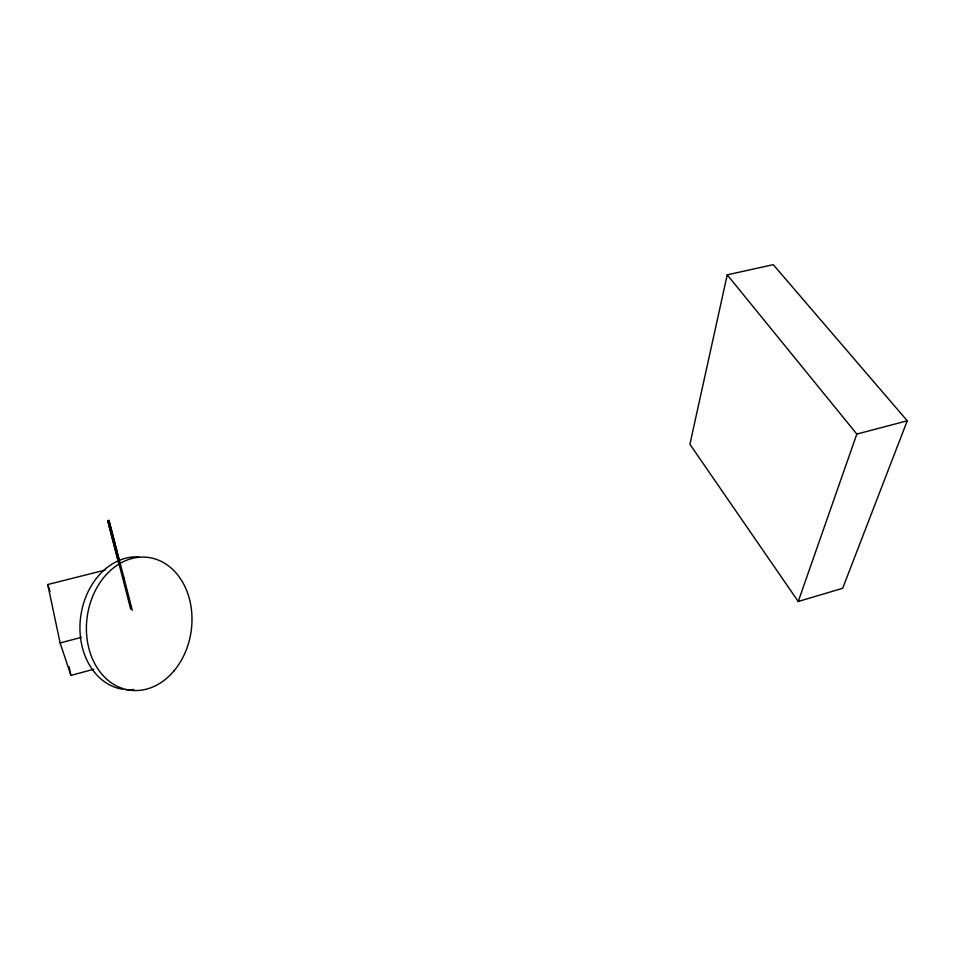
<?xml version="1.0" encoding="UTF-8"?>
<svg xmlns="http://www.w3.org/2000/svg" width="955" height="955" viewBox="0 0 955 955"><rect width="100%" height="100%" fill="white"/><g stroke="black" fill="none" stroke-linecap="round" stroke-linejoin="round"><path stroke-width="1.43" d="M727.233 274.837L689.904 444.266L798.249 601.495L842.68 588.28L907.25 420.809L773.264 264.666L727.233 274.837L856.826 434.083L798.249 601.495M105.157 570.075L47.75 584.508L60.117 642.954L70.921 675.424L93.817 669.24M60.117 642.954L81.462 637.331M856.826 434.083L907.25 420.809M123.959 577.835L108.954 520.403L107.736 520.702L122.706 578.157L123.959 577.835L132.268 610.269M47.75 584.508L49.994 591.396M108.954 520.403L119.244 560.597M122.706 578.157L130.68 609.183M107.736 520.702L118.408 562.185M69.058 666.745L70.921 675.424M133.688 689.522A66.707 52.501 -81.8 0 1 125.38 689.594M122.622 689.247A66.707 52.501 -81.8 0 1 80.566 617.599A66.707 52.501 -81.8 0 1 138.857 556.932M174.132 670.72A67.005 52.477 -81.9 0 0 156.011 559.248A67.005 52.477 -81.9 0 0 87.442 641.521A67.005 52.477 -81.9 0 0 174.132 670.72"/></g></svg>
